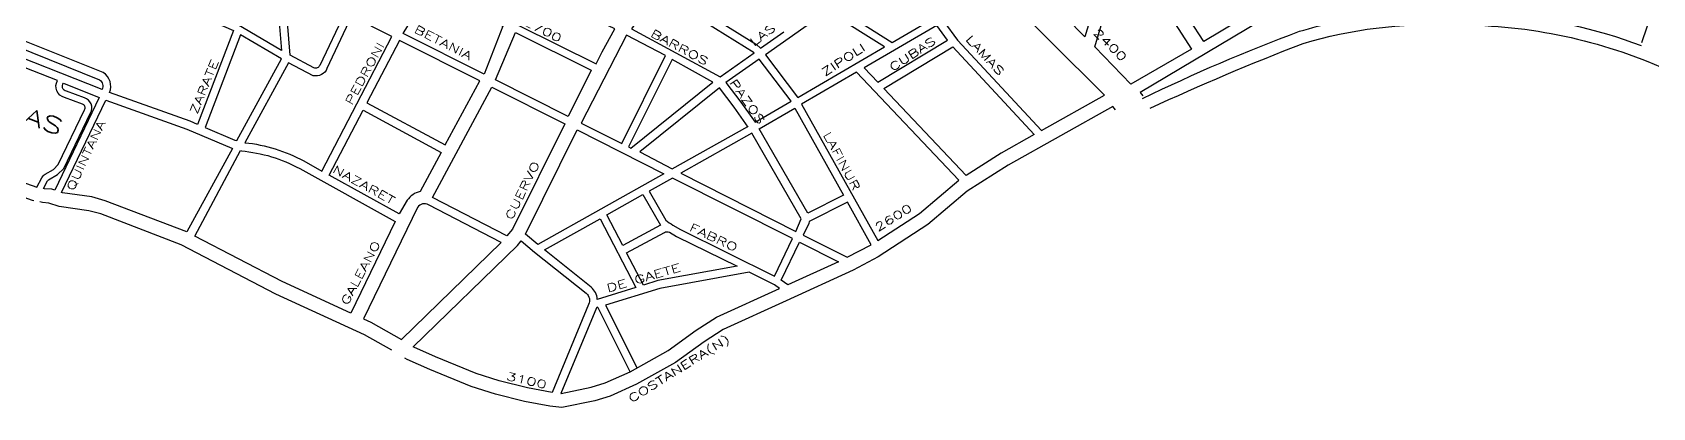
# Model space of a CAD drawing. Header units: millimetres. Extents: x 4375152 to 4409667, y 6523746 to 6549185.
# Drawn here: x 4383284 to 4385308, y 6526694 to 6527163 of the extents above; entities that cross this region are included whole.
import ezdxf

# ---------------------------------------------------------------- set-up
doc = ezdxf.new("R2010")
doc.units = ezdxf.units.MM
for name, color, linetype in [('LINEA CALLE', 252, 'Continuous'), ('NOMBRE BARRIO', 8, 'Continuous'), ('NOMBRE CALLE', 252, 'Continuous')]:
    doc.layers.add(name, color=color, linetype=linetype)
doc.styles.add('ROMANS', font='romans')
doc.styles.add('S1', font='ROMANS')

msp = doc.modelspace()

# ---------------------------------------------------------------- linework, layer by layer
at = {"layer": 'LINEA CALLE', "transparency": 33554687}
for p, q in [((4384639.3, 6527293.9), (4384598.6, 6527157.2)), ((4384537.9, 6527219.2), (4384598.6, 6527157.2)), ((4384610.8, 6527144.7), (4384633.2, 6527220.5)), ((4384879.2, 6527213.9), (4384667.4, 6527087.8)), ((4384680.9, 6527220.5), (4384731.5, 6527142)), ((4384747.1, 6527151.3), (4384702.3, 6527220.5)), ((4384816.3, 6527192.7), (4384747.1, 6527151.3)), ((4385307.7, 6527190.3), (4385294, 6527149.8)), ((4384610.8, 6527144.7), (4384656, 6527098)), ((4384731.5, 6527142), (4384656, 6527098)), ((4384667.4, 6527087.8), (4384670.9, 6527083.4)), ((4384636.8, 6527066.1), (4384633.4, 6527070.2))]:
    msp.add_line(p, q, dxfattribs=at)
for points in [[(4384417.7, 6527288.7), (4384356.5, 6527245.7), (4384431.4, 6527202.5, -0.571857), (4384429.8, 6527180.8), (4384422.3, 6527176.5), (4384439.5, 6527152.9), (4384544.1, 6527040.1), (4384623, 6527084.4)], [(4384345.8, 6527238), (4384285.5, 6527195.5), (4384357.8, 6527150.1), (4384424.9, 6527189.2, 0.510438), (4384425, 6527194.5)], [(4383599.2, 6527225), (4383673.7, 6527187.4), (4383642.5, 6527121.5, -0.453187), (4383635.2, 6527118.6), (4383605.6, 6527134.2), (4383599.4, 6527211.4)], [(4383634.5, 6527108.7), (4383603.6, 6527124.9), (4383549, 6527025, -0.099138), (4383622.7, 6527002.1), (4383645.3, 6526989.5), (4383732.7, 6527157.6), (4383682.4, 6527183), (4383651.6, 6527117.7, -0.375054)], [(4383142.9, 6527047.6, 0.175827), (4383142.6, 6527041.4, -0.198344), (4383148.4, 6527025.6), (4383146.5, 6527019.7), (4383289, 6526969.6), (4383295.3, 6526980.9, -0.15533), (4383299.7, 6526985.7), (4383309.8, 6526991.6), (4383315.9, 6526997.6), (4383348.8, 6527066, 0.499023), (4383346, 6527073.2), (4383323.7, 6527081.5, -0.494728), (4383314.8, 6527102.5), (4383222.1, 6527138.8), (4383222.1, 6527138.8), (4383219.6, 6527134.3, -0.37991), (4383197.8, 6527126.9), (4383183.8, 6527132.5, 0.36049), (4383174.9, 6527129.9)], [(4383311.6, 6526965.6), (4383307.9, 6526966.9), (4383298.6, 6526967.5), (4383297.4, 6526967.8), (4383302.6, 6526977.3, -0.176498), (4383303.8, 6526978.6), (4383314.9, 6526985.1), (4383322.7, 6526992.8), (4383356.1, 6527062.1, 0.476506), (4383348.6, 6527081), (4383326, 6527089.3, -0.546352), (4383322.3, 6527099.5), (4383366.9, 6527081.4)], [(4383751.8, 6526953), (4383741.9, 6526936), (4383654.5, 6526984.5), (4383696.6, 6527065.4), (4383794.3, 6527012.9), (4383767.9, 6526963.9, 0.195649)], [(4383681.2, 6526812.1), (4383595.5, 6526851.6), (4383486.6, 6526908.3), (4383543.4, 6527015.1), (4383544.6, 6527014.7, -0.10361), (4383617.5, 6526992.7), (4383736.8, 6526926.7)], [(4384074.9, 6526928.3, 0.076652), (4384083.8, 6526922.1), (4384093.1, 6526916.6), (4384210.6, 6526858.4), (4384233.2, 6526905.1), (4384083.1, 6526980.8), (4384054.1, 6526964.5)], [(4383744.7, 6526779.2), (4383869.3, 6526900.2), (4383778.5, 6526947.3, 0.400358), (4383764.8, 6526944.2), (4383697.2, 6526804.8), (4383706.3, 6526800.6)], [(4383989.3, 6526829.2, 0.21166), (4383981.6, 6526844.4), (4383923.2, 6526890.9), (4383992.7, 6526930), (4384037.4, 6526844.1)], [(4384163.9, 6526870.5), (4384065, 6526852.6), (4384046.9, 6526847), (4384025.8, 6526887.5), (4384073.1, 6526912.9, -0.216251), (4384079.6, 6526913), (4384088.3, 6526907.8)], [(4383932.8, 6526713), (4383902.1, 6526718.8), (4383866.8, 6526727.4), (4383837.8, 6526736.6), (4383787, 6526757.6), (4383760.1, 6526769.6), (4383759.3, 6526770.1), (4383889.8, 6526896.5), (4383894.1, 6526902.5), (4383910.7, 6526888.4), (4383975.5, 6526836.8, -0.354142), (4383978.3, 6526822.9)]]:
    msp.add_lwpolyline(points, format="xyb", close=True, dxfattribs=at)
for points in [[(4383512.6, 6527184.6), (4383528.4, 6527228.1), (4383589, 6527210.5), (4383594.7, 6527140.2), (4383538.8, 6527173.2)], [(4383848, 6527110.6), (4383746.9, 6527161.6), (4383779.8, 6527215.9), (4383871.4, 6527170.5)], [(4383995.5, 6527138.5), (4384011.2, 6527167.2), (4383910.1, 6527215.5), (4383891.4, 6527171.3), (4383987.7, 6527123.4)], [(4384031.9, 6527167.4), (4384142.7, 6527107.3), (4384185.3, 6527137.3), (4384064.7, 6527212.6)], [(4384348.3, 6527144.6), (4384277, 6527189.5), (4384199.4, 6527134.8), (4384239.6, 6527082), (4384239.9, 6527081.6)], [(4384413.7, 6527171.5), (4384322.7, 6527118.6), (4384339.7, 6527100.6), (4384426.9, 6527153.2)], [(4383538.9, 6527027.5), (4383594.7, 6527129.7), (4383543.7, 6527159.7), (4383499.5, 6527043.8), (4383536.4, 6527028.2)], [(4383742.2, 6527152.8), (4383701.4, 6527074.7), (4383799.2, 6527022.1), (4383842.6, 6527102.2)], [(4383862.1, 6527103.5), (4383887.1, 6527162.7), (4383981.7, 6527115.7), (4383952.9, 6527057.7)], [(4383969.1, 6527049.5), (4384020, 6527023.8), (4384074.7, 6527133.9), (4384025.9, 6527159.2)], [(4384133.8, 6527100.7), (4384083, 6527129.1), (4384028.2, 6527019.7), (4384031.3, 6527018.2)], [(4384150.1, 6527100.1), (4384168.8, 6527075.6), (4384186.5, 6527050.5), (4384231.5, 6527076.7), (4384191.5, 6527129.3)], [(4384441.1, 6526978.3), (4384313.3, 6527113.1), (4384244.6, 6527073.1), (4384339.6, 6526902.8), (4384391.9, 6526936.7)], [(4383783.5, 6526956.5), (4383857.7, 6527094.5), (4383948.6, 6527048.7), (4383883.4, 6526917.1), (4383876.4, 6526908.4)], [(4383476.6, 6526913.5), (4383374.4, 6526952.5), (4383357.8, 6526957.2), (4383321.2, 6526962.2), (4383319.9, 6526962.7), (4383375.1, 6527078.1), (4383476.7, 6527041.9), (4383532.8, 6527018.2), (4383533.6, 6527017.9)], [(4384252.3, 6526936.9), (4384191.4, 6527042.2), (4384236.2, 6527068.3), (4384296.9, 6526959.5)], [(4383899.6, 6526910.6), (4383964.1, 6527040.9), (4384072.4, 6526986.2), (4383914.9, 6526897.6)], [(4384237.4, 6526914.2), (4384244.1, 6526930), (4384182.3, 6527036.7), (4384093.6, 6526986.7)], [(4384331.5, 6526897.5), (4384301.9, 6526950.5), (4384254.1, 6526926.3), (4384253.7, 6526924), (4384246.4, 6526909.6), (4384301.5, 6526881.8)], [(4384290.7, 6526876.1), (4384227.2, 6526847.5), (4384219.2, 6526853.4), (4384241.9, 6526900.7)]]:
    msp.add_lwpolyline(points, close=True, dxfattribs=at)
for points in [[(4383434.9, 6527204.2), (4383500.4, 6527180), (4383534.6, 6527165.1), (4383489.9, 6527047.9), (4383480.6, 6527051.8), (4383379.9, 6527087.7, 0.364491), (4383372.1, 6527112.6), (4383244.8, 6527163.6), (4383244.8, 6527163.6), (4383244.2, 6527163.8), (4383269.9, 6527201.8), (4383282.4, 6527222.6), (4383310.5, 6527213.7), (4383342.5, 6527200.1), (4383412, 6527175.3, 0.36676), (4383426.4, 6527180.9), (4383435, 6527204.2)], [(4383233.5, 6527145.7), (4383239, 6527155.1), (4383241.2, 6527154.3), (4383241.2, 6527154.3), (4383367.4, 6527103.7, -0.349418), (4383370.6, 6527091.4), (4383233.5, 6527145.7), (4383233.5, 6527145.7)], [(4384030.4, 6526738.8), (4383990.4, 6526818.7, 0.571364), (4383988.2, 6526818.8), (4383943.8, 6526711.7), (4383944, 6526711.7), (4383981.7, 6526719.4), (4383999.1, 6526724.8), (4384030.4, 6526738.8), (4384077.8, 6526765.3), (4384113, 6526790.7), (4384138.2, 6526806.8), (4384217, 6526842.9), (4384210.9, 6526847.3), (4384178.9, 6526863.1), (4384067.4, 6526842.9), (4383999.6, 6526822.1), (4384039.1, 6526743.1)]]:
    msp.add_lwpolyline(points, format="xyb", dxfattribs=at)
for points in [[(4384070.9, 6527221.1), (4384188.2, 6527147.8), (4384193.2, 6527142.9), (4384222.2, 6527163.3)], [(4384535.1, 6527035.1), (4384493.8, 6527011.9), (4384450.2, 6526984.1), (4384347.3, 6527092.7), (4384433.5, 6527144.7), (4384535.1, 6527035.1)], [(4384178, 6527044.5), (4384160.4, 6527069.4), (4384141.9, 6527093.7), (4384042.4, 6527013.5), (4384082.9, 6526992.1), (4384177.5, 6527045.3)], [(4384633.4, 6527070.2), (4384502.8, 6526996.9), (4384451.5, 6526964.2), (4384402.3, 6526922.6), (4384340.4, 6526882.5), (4384308.9, 6526865.6), (4384225.1, 6526827.3), (4384146.6, 6526791.4), (4384122.9, 6526776.2), (4384087.2, 6526750.5), (4384038.2, 6526723.1), (4384005.3, 6526708.4), (4383986.1, 6526702.4), (4383944.8, 6526694), (4383930.1, 6526695.7), (4383898.4, 6526701.7), (4383862, 6526710.6), (4383831.8, 6526720.2), (4383780.2, 6526741.5), (4383751.9, 6526754.1), (4383748.9, 6526755.9)], [(4383285.3, 6526952.5), (4383283.6, 6526952.7), (4383138.2, 6527004.6)], [(4383732.7, 6526765.8), (4383698.3, 6526785), (4383587.8, 6526835.9), (4383469.4, 6526897.5), (4383369, 6526935.9), (4383354.2, 6526940), (4383317, 6526945.1), (4383304.3, 6526949.6), (4383296.1, 6526950.2), (4383292.7, 6526950.9)], [(4384046.4, 6526960.2), (4384068.3, 6526922), (4384021.1, 6526896.6), (4384001.2, 6526934.8), (4384046.4, 6526960.2)]]:
    msp.add_lwpolyline(points, dxfattribs=at)
at = {"layer": 'LINEA CALLE', "transparency": 33554687, "flags": 128}
for points in [[(4384670.4, 6527080.1, -0.024231), (4384866.4, 6527164.1, -0.040441), (4384958.6, 6527183.6, -0.090293)], [(4384679.9, 6527068, -0.015637), (4384871.1, 6527149, -0.082571), (4385055.9, 6527172.1, -0.105443), (4385317.5, 6527119.8, -0.088493), (4385486.5, 6527016.9, -0.104821), (4385629, 6526822.1, -0.03232), (4385657.2, 6526746.8, -0.070514)], [(4385116.3, 6527185.9, -0.069576), (4385293.5, 6527146.4, -0.088366)]]:
    msp.add_lwpolyline(points, format="xyb", dxfattribs=at)

# ---------------------------------------------------------------- texts
at = {"layer": 'NOMBRE BARRIO', "transparency": 33554687, "style": 'S1', "width": 1.5}
msp.add_text('ROSAS', height=20, rotation=340.1303, dxfattribs=at).set_placement((4383195.4, 6527078))
at = {"layer": 'NOMBRE CALLE', "transparency": 33554687, "width": 1.5}
for s, rotation, style, p in [('LAS PLAYAS', 37.1167, 'ROMANS', (4384184.8, 6527145)), ('BETANIA', 333, 'ROMANS', (4383759.5, 6527163.5)), ('2700', 333, 'ROMANS', (4383895.9, 6527173.2)), ('BARROS', 331.9985, 'ROMANS', (4384054.9, 6527158.3)), ('2400', 315.4853, 'S1', (4384608.1, 6527161.7)), ('PEDRONI', 61.5134, 'ROMANS', (4383682.6, 6527071)), ('ZIPOLI', 33.2751, 'ROMANS', (4384273.8, 6527107.4)), ('CUBAS', 33.2751, 'ROMANS', (4384358.4, 6527113.6)), ('LAMAS', 313, 'ROMANS', (4384449, 6527153.5)), ('ZARATE', 67.6017, 'ROMANS', (4383489.1, 6527059.6)), ('PAZOS', 305.2471, 'ROMANS', (4384154, 6527100)), ('QUINTANA', 64.8799, 'ROMANS', (4383334.8, 6526963.8)), ('LAFINUR', 298.2778, 'ROMANS', (4384271.2, 6527035.1)), ('NAZARET', 331.1886, 'ROMANS', (4383657.6, 6526988.7)), ('CUERVO', 63.8315, 'ROMANS', (4383882.8, 6526927.5)), ('2600', 32, 'ROMANS', (4384340, 6526913.5)), ('FABRO', 335, 'ROMANS', (4384103.3, 6526915.7)), ('GALEANO', 61.919, 'ROMANS', (4383677.3, 6526821.1)), ('DE GAETE', 16.1971, 'ROMANS', (4384002.6, 6526838)), ('COSTANERA(N)', 32, 'ROMANS', (4384032.1, 6526699.7)), ('3100', 347.1493, 'ROMANS', (4383874.7, 6526728.8))]:
    msp.add_text(s, height=10, rotation=rotation, dxfattribs=dict(at, style=style)).set_placement(p)

doc.saveas('drawing.dxf')
